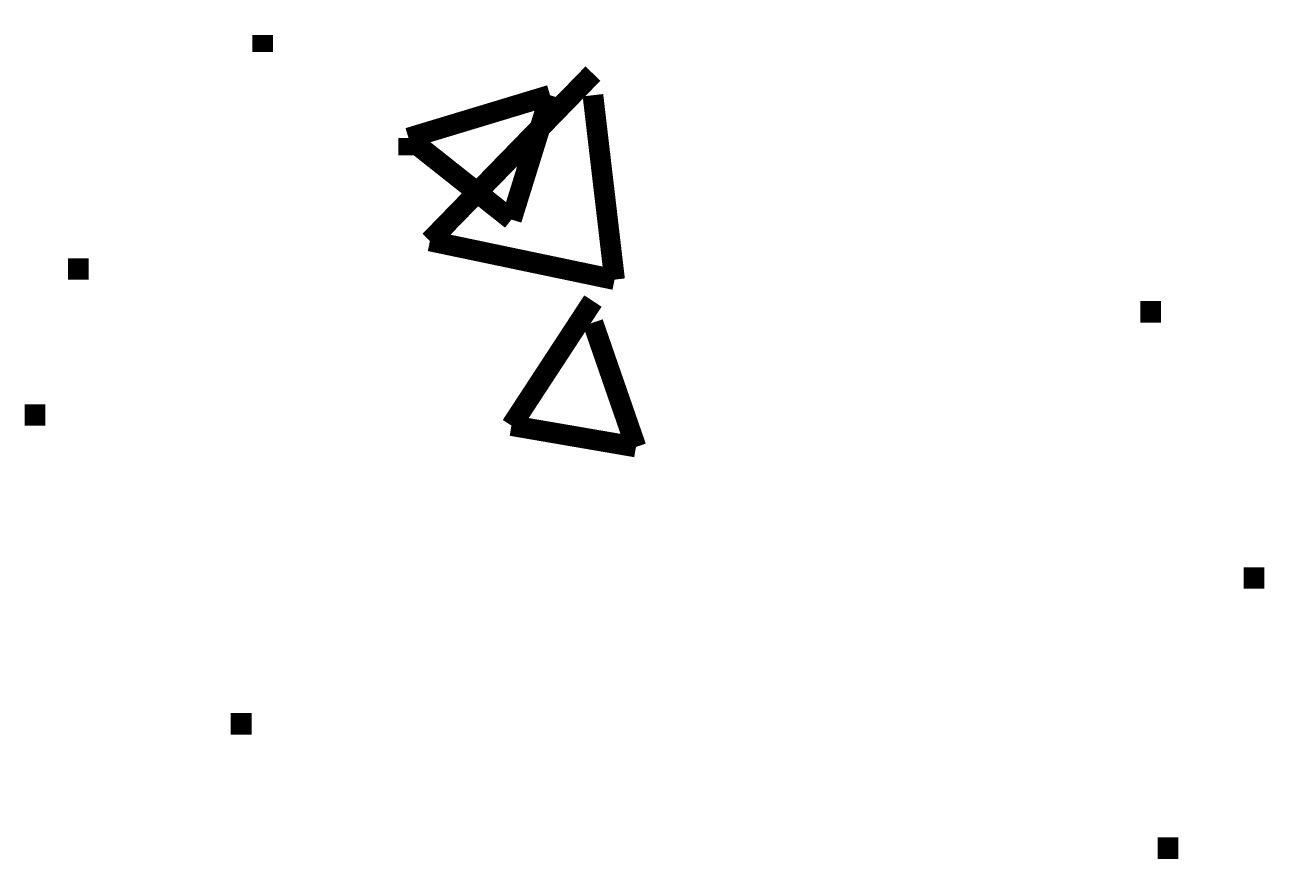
# Model space of a CAD drawing. Header units: millimetres. Extents: x 5 to 350, y 3 to 213.
# Drawn here: x 229.23 to 234.32, y 112.81 to 116.28 of the extents above; entities that cross this region are included whole.
import ezdxf

# ---------------------------------------------------------------- set-up
doc = ezdxf.new("R2010")
doc.units = ezdxf.units.MM
doc.layers.add('P', color=255, linetype='Continuous')

msp = doc.modelspace()

# ---------------------------------------------------------------- linework, layer by layer
at = {"layer": 'P', "const_width": 0.085}
for points in [[(230.205, 116.17), (230.205, 116.24)], [(230.893, 115.394), (231.563, 116.082)], [(230.805, 115.817), (231.387, 115.993)], [(231.228, 115.482), (231.387, 115.993)], [(231.652, 115.235), (231.563, 115.993)], [(230.805, 115.817), (231.228, 115.482)], [(230.805, 115.746), (230.805, 115.817)], [(230.893, 115.394), (231.652, 115.235)], [(229.447, 115.235), (229.447, 115.323)], [(231.228, 114.635), (231.563, 115.147)], [(233.856, 115.058), (233.856, 115.147)], [(231.74, 114.547), (231.563, 115.058)], [(229.27, 114.635), (229.27, 114.723)], [(231.228, 114.635), (231.74, 114.547)], [(234.28, 113.965), (234.28, 114.053)], [(230.117, 113.365), (230.117, 113.453)], [(233.927, 112.854), (233.927, 112.942)]]:
    msp.add_lwpolyline(points, dxfattribs=at)

doc.saveas('drawing.dxf')
